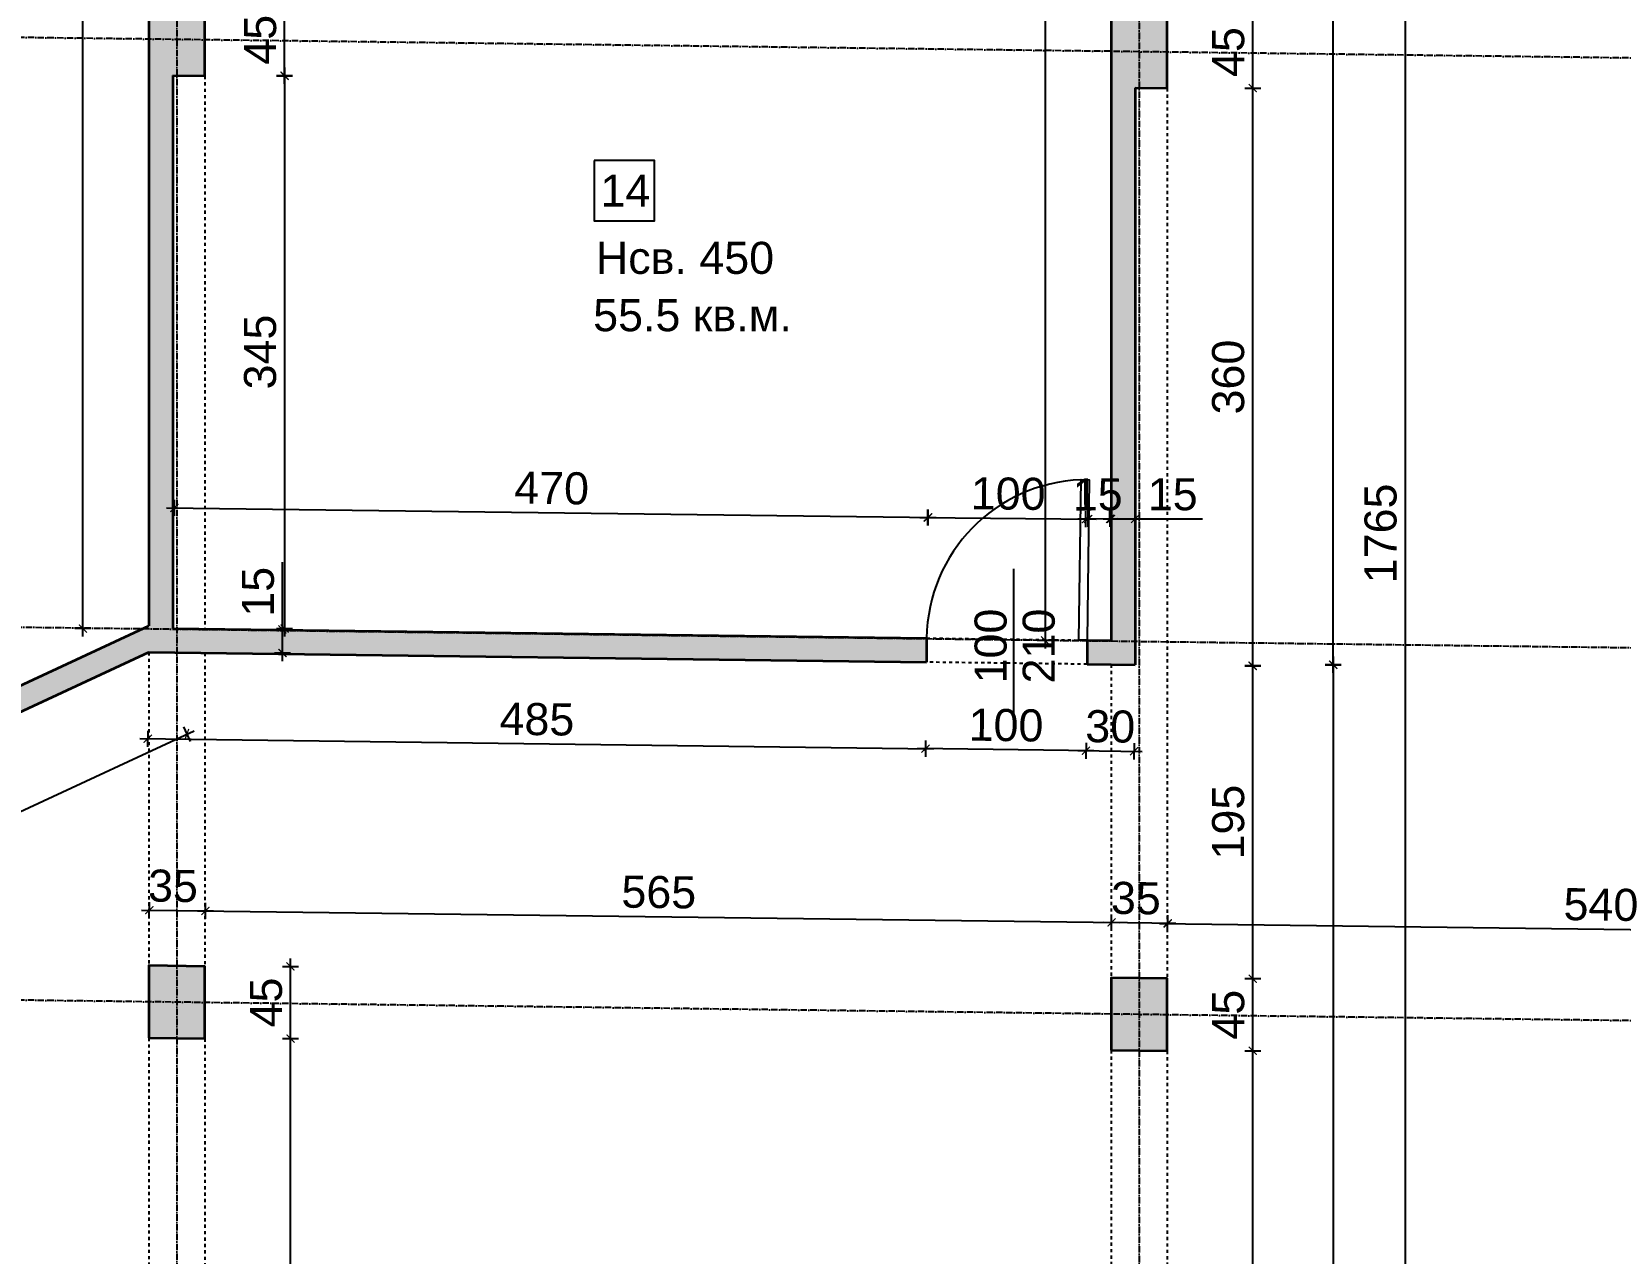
# Model space of a CAD drawing. Header units: inches. Extents: x -72385 to 39588, y -6525 to 66685.
# Drawn here: x -50875 to -49885, y 1734 to 2495 of the extents above; entities that cross this region are included whole.
import ezdxf

# ---------------------------------------------------------------- set-up
doc = ezdxf.new("R2010")
doc.units = ezdxf.units.IN
doc.header["$MEASUREMENT"] = 0
doc.linetypes.add('DashDot', pattern=[0.6, 0.4, -0.1, 0, -0.1])
doc.linetypes.add('Hidden', pattern=[0.4, 0.2, -0.2])
for name, color, linetype, lineweight in [('Врати', 251, 'Continuous', 25), ('Линия на разрез', 252, 'DashDot', 25), ('Надписи Hсв', 252, 'Continuous', 25), ('Надписи врати', 252, 'Continuous', 25), ('Надписи коти вътрешни', 252, 'Continuous', 25), ('Надписи номера на пом.', 252, 'Continuous', 25), ('Надписи площ', 252, 'Continuous', 25), ('Оси', 252, 'DashDot', 25), ('Пунктир', 253, 'Hidden', 25), ('Разрезни линии', 7, 'Continuous', 35), ('Щрих стени', 254, 'Continuous', 25)]:
    doc.layers.add(name, color=color, linetype=linetype, lineweight=lineweight)
doc.styles.add('Arial Regular', font='arial.ttf')
doc.styles.get("Standard").update_dxf_attribs({"font": 'arial.ttf'})
doc.dimstyles.new('Annotative', dxfattribs={"dimscale": 0, "dimtxt": 20, "dimasz": 5, "dimexe": 5, "dimexo": 5, "dimgap": 5, "dimtad": 1, "dimdec": 0, "dimzin": 0, "dimdsep": 46, "dimtxsty": 'Standard', "dimblk": 'ARCHTICK', "dimcen": 5, "dimdle": 5, "dimadec": 0, "dimazin": 0, "dimtfac": 1, "dimtdec": 0, "dimtofl": 0, "dimtmove": 0, "dimatfit": 3, "dimldrblk": 'ARCHTICK', "dimfxl": 5, "dimfxlon": 1, "dimtolj": 1, "dimtzin": 0, "dimarcsym": 1})

# ---------------------------------------------------------------- blocks, each defined once
blk = doc.blocks.new('_ArchTick')
at = {"color": 0, "linetype": 'ByBlock', "const_width": 0.15}
blk.add_lwpolyline([(-0.5, -0.5), (0.5, 0.5)], dxfattribs=at)
blk = doc.blocks.new('*D1993')
at = {"layer": 'Defpoints', "color": 0, "ltscale": 50, "transparency": 16777216}
for p in [(-50843.48, 3073.2), (-50802.34, 3073.2), (-50787.34, 2123.26)]:
    blk.add_point(p, dxfattribs=at)
at = {"layer": 'Надписи коти вътрешни', "color": 0, "lineweight": -2, "ltscale": 50, "transparency": 16777216}
for p, q in [((-50838.48, 3073.2), (-50848.48, 3073.2)), ((-50843.48, 2118.26), (-50843.48, 3078.2)), ((-50838.48, 2123.26), (-50848.48, 2123.26))]:
    blk.add_line(p, q, dxfattribs=at)
at = {"layer": 'Надписи коти вътрешни', "color": 0, "lineweight": -2, "ltscale": 50, "transparency": 16777216, "xscale": 5, "yscale": 5, "zscale": 5}
for p, rotation in [((-50843.48, 3073.2), 90), ((-50843.48, 2123.26), 270)]:
    blk.add_blockref('_ArchTick', p, dxfattribs=dict(at, rotation=rotation))
at = {"layer": 'Надписи коти вътрешни', "color": 0, "ltscale": 50, "transparency": 16777216, "insert": (-50858.69, 2598.23), "char_height": 20, "attachment_point": 5, "rotation": 90}
blk.add_mtext('\\A1;950', dxfattribs=at)
blk = doc.blocks.new('*D2039')
at = {"layer": 'Defpoints', "color": 0, "ltscale": 50, "transparency": 16777216}
for p in [(-50767.02, 1947.26), (-50802.34, 1923.11), (-50767.34, 1922.66)]:
    blk.add_point(p, dxfattribs=at)
at = {"layer": 'Надписи коти вътрешни', "color": 0, "lineweight": -2, "ltscale": 50, "transparency": 16777216}
for p, q in [((-50802.09, 1942.7), (-50801.96, 1952.7)), ((-50767.09, 1942.26), (-50766.96, 1952.26)), ((-50807.02, 1947.77), (-50762.02, 1947.19))]:
    blk.add_line(p, q, dxfattribs=at)
at = {"layer": 'Надписи коти вътрешни', "color": 0, "lineweight": -2, "ltscale": 50, "transparency": 16777216, "xscale": 5, "yscale": 5, "zscale": 5}
for p, rotation in [((-50802.02, 1947.7), 179.27062865254), ((-50767.02, 1947.26), 359.27062865254)]:
    blk.add_blockref('_ArchTick', p, dxfattribs=dict(at, rotation=rotation))
at = {"layer": 'Надписи коти вътрешни', "color": 0, "ltscale": 50, "transparency": 16777216, "insert": (-50787.26, 1962.74), "char_height": 20, "attachment_point": 5, "rotation": 359.27063}
blk.add_mtext('\\A1;35', dxfattribs=at)
blk = doc.blocks.new('*D2040')
at = {"layer": 'Defpoints', "color": 0, "ltscale": 50, "transparency": 16777216}
for p in [(-50202.02, 1940.07), (-50767.34, 1922.66), (-50202.34, 1915.47)]:
    blk.add_point(p, dxfattribs=at)
at = {"layer": 'Надписи коти вътрешни', "color": 0, "lineweight": -2, "ltscale": 50, "transparency": 16777216}
for p, q in [((-50767.09, 1942.26), (-50766.96, 1952.26)), ((-50772.02, 1947.32), (-50197.02, 1940)), ((-50202.09, 1935.07), (-50201.96, 1945.07))]:
    blk.add_line(p, q, dxfattribs=at)
at = {"layer": 'Надписи коти вътрешни', "color": 0, "lineweight": -2, "ltscale": 50, "transparency": 16777216, "xscale": 5, "yscale": 5, "zscale": 5}
for p, rotation in [((-50767.02, 1947.26), 179.2706286525477), ((-50202.02, 1940.07), 359.2706286525477)]:
    blk.add_blockref('_ArchTick', p, dxfattribs=dict(at, rotation=rotation))
at = {"layer": 'Надписи коти вътрешни', "color": 0, "ltscale": 50, "transparency": 16777216, "insert": (-50484.33, 1958.87), "char_height": 20, "attachment_point": 5, "rotation": 359.27063}
blk.add_mtext('\\A1;565', dxfattribs=at)
blk = doc.blocks.new('*D2041')
at = {"layer": 'Defpoints', "color": 0, "ltscale": 50, "transparency": 16777216}
for p in [(-50167.02, 1939.62), (-50202.34, 1915.47), (-50167.34, 1915.02)]:
    blk.add_point(p, dxfattribs=at)
at = {"layer": 'Надписи коти вътрешни', "color": 0, "lineweight": -2, "ltscale": 50, "transparency": 16777216}
for p, q in [((-50202.09, 1935.07), (-50201.96, 1945.07)), ((-50167.09, 1934.62), (-50166.96, 1944.62)), ((-50207.02, 1940.13), (-50162.02, 1939.56))]:
    blk.add_line(p, q, dxfattribs=at)
at = {"layer": 'Надписи коти вътрешни', "color": 0, "lineweight": -2, "ltscale": 50, "transparency": 16777216, "xscale": 5, "yscale": 5, "zscale": 5}
for p, rotation in [((-50202.02, 1940.07), 179.2706286525492), ((-50167.02, 1939.62), 359.2706286525492)]:
    blk.add_blockref('_ArchTick', p, dxfattribs=dict(at, rotation=rotation))
at = {"layer": 'Надписи коти вътрешни', "color": 0, "ltscale": 50, "transparency": 16777216, "insert": (-50186.83, 1955.09), "char_height": 20, "attachment_point": 5, "rotation": 359.27063}
blk.add_mtext('\\A1;35', dxfattribs=at)
blk = doc.blocks.new('*D2042')
at = {"layer": 'Defpoints', "color": 0, "ltscale": 50, "transparency": 16777216}
for p in [(-49627.03, 1932.44), (-50167.34, 1915.02), (-49627.34, 1908.15)]:
    blk.add_point(p, dxfattribs=at)
at = {"layer": 'Надписи коти вътрешни', "color": 0, "lineweight": -2, "ltscale": 50, "transparency": 16777216}
for p, q in [((-50167.09, 1934.31), (-50166.96, 1944.31)), ((-50172.03, 1939.37), (-49622.03, 1932.37)), ((-49627.09, 1927.44), (-49626.96, 1937.44))]:
    blk.add_line(p, q, dxfattribs=at)
at = {"layer": 'Надписи коти вътрешни', "color": 0, "lineweight": -2, "ltscale": 50, "transparency": 16777216, "xscale": 5, "yscale": 5, "zscale": 5}
for p, rotation in [((-50167.03, 1939.31), 179.2706286525482), ((-49627.03, 1932.44), 359.2706286525482)]:
    blk.add_blockref('_ArchTick', p, dxfattribs=dict(at, rotation=rotation))
at = {"layer": 'Надписи коти вътрешни', "color": 0, "ltscale": 50, "transparency": 16777216, "insert": (-49896.83, 1951.08), "char_height": 20, "attachment_point": 5, "rotation": 359.27063}
blk.add_mtext('\\A1;540', dxfattribs=at)
blk = doc.blocks.new('*D2066')
at = {"layer": 'Defpoints', "color": 0, "ltscale": 50, "transparency": 16777216}
for p in [(-50167.34, 1860.02), (-50114, 1860.02), (-50167.34, 1309.97)]:
    blk.add_point(p, dxfattribs=at)
at = {"layer": 'Надписи коти вътрешни', "color": 0, "lineweight": -2, "ltscale": 50, "transparency": 16777216}
for p, q in [((-50114, 1304.97), (-50114, 1865.02)), ((-50119, 1860.02), (-50109, 1860.02)), ((-50119, 1309.97), (-50109, 1309.97))]:
    blk.add_line(p, q, dxfattribs=at)
at = {"layer": 'Надписи коти вътрешни', "color": 0, "lineweight": -2, "ltscale": 50, "transparency": 16777216, "xscale": 5, "yscale": 5, "zscale": 5}
for p, rotation in [((-50114, 1860.02), 90), ((-50114, 1309.97), 270)]:
    blk.add_blockref('_ArchTick', p, dxfattribs=dict(at, rotation=rotation))
at = {"layer": 'Надписи коти вътрешни', "color": 0, "ltscale": 50, "transparency": 16777216, "insert": (-50129.21, 1585), "char_height": 20, "attachment_point": 5, "rotation": 90}
blk.add_mtext('\\A1;550', dxfattribs=at)
blk = doc.blocks.new('*D2067')
at = {"layer": 'Defpoints', "color": 0, "ltscale": 50, "transparency": 16777216}
for p in [(-50167.46, 1905.02), (-50114, 1905.02), (-50167.34, 1860.02)]:
    blk.add_point(p, dxfattribs=at)
at = {"layer": 'Надписи коти вътрешни', "color": 0, "lineweight": -2, "ltscale": 50, "transparency": 16777216}
for p, q in [((-50119, 1905.02), (-50109, 1905.02)), ((-50114, 1855.02), (-50114, 1910.02)), ((-50119, 1860.02), (-50109, 1860.02))]:
    blk.add_line(p, q, dxfattribs=at)
at = {"layer": 'Надписи коти вътрешни', "color": 0, "lineweight": -2, "ltscale": 50, "transparency": 16777216, "xscale": 5, "yscale": 5, "zscale": 5}
for p, rotation in [((-50114, 1905.02), 90), ((-50114, 1860.02), 270)]:
    blk.add_blockref('_ArchTick', p, dxfattribs=dict(at, rotation=rotation))
at = {"layer": 'Надписи коти вътрешни', "color": 0, "ltscale": 50, "transparency": 16777216, "insert": (-50129.17, 1882.52), "char_height": 20, "attachment_point": 5, "rotation": 90}
blk.add_mtext('\\A1;45', dxfattribs=at)
blk = doc.blocks.new('*D2068')
at = {"layer": 'Defpoints', "color": 0, "ltscale": 50, "transparency": 16777216}
for p in [(-50167.34, 2100.15), (-50114, 2100.15), (-50167.34, 1905.02)]:
    blk.add_point(p, dxfattribs=at)
at = {"layer": 'Надписи коти вътрешни', "color": 0, "lineweight": -2, "ltscale": 50, "transparency": 16777216}
for p, q in [((-50119, 2100.15), (-50109, 2100.15)), ((-50114, 1900.02), (-50114, 2105.15)), ((-50119, 1905.02), (-50109, 1905.02))]:
    blk.add_line(p, q, dxfattribs=at)
at = {"layer": 'Надписи коти вътрешни', "color": 0, "lineweight": -2, "ltscale": 50, "transparency": 16777216, "xscale": 5, "yscale": 5, "zscale": 5}
for p, rotation in [((-50114, 2100.15), 90), ((-50114, 1905.02), 270)]:
    blk.add_blockref('_ArchTick', p, dxfattribs=dict(at, rotation=rotation))
at = {"layer": 'Надписи коти вътрешни', "color": 0, "ltscale": 50, "transparency": 16777216, "insert": (-50129.21, 2002.59), "char_height": 20, "attachment_point": 5, "rotation": 90}
blk.add_mtext('\\A1;195', dxfattribs=at)
blk = doc.blocks.new('*D2069')
at = {"layer": 'Defpoints', "color": 0, "ltscale": 50, "transparency": 16777216}
for p in [(-50167.34, 2505.07), (-50114, 2505.07), (-50167.34, 2460.07)]:
    blk.add_point(p, dxfattribs=at)
at = {"layer": 'Надписи коти вътрешни', "color": 0, "lineweight": -2, "ltscale": 50, "transparency": 16777216}
for p, q in [((-50114, 2455.07), (-50114, 2510.07)), ((-50119, 2505.07), (-50109, 2505.07)), ((-50119, 2460.07), (-50109, 2460.07))]:
    blk.add_line(p, q, dxfattribs=at)
at = {"layer": 'Надписи коти вътрешни', "color": 0, "lineweight": -2, "ltscale": 50, "transparency": 16777216, "xscale": 5, "yscale": 5, "zscale": 5}
for p, rotation in [((-50114, 2505.07), 90), ((-50114, 2460.07), 270)]:
    blk.add_blockref('_ArchTick', p, dxfattribs=dict(at, rotation=rotation))
at = {"layer": 'Надписи коти вътрешни', "color": 0, "ltscale": 50, "transparency": 16777216, "insert": (-50129.17, 2482.57), "char_height": 20, "attachment_point": 5, "rotation": 90}
blk.add_mtext('\\A1;45', dxfattribs=at)
blk = doc.blocks.new('*D2086')
at = {"layer": 'Defpoints', "color": 0, "ltscale": 50, "transparency": 16777216}
for p in [(-50802.34, 2108.45), (-50778.63, 2057.4), (-51158.08, 1943.19)]:
    blk.add_point(p, dxfattribs=at)
at = {"layer": 'Надписи коти вътрешни', "color": 0, "lineweight": -2, "ltscale": 50, "transparency": 16777216}
for p, q in [((-50780.73, 2061.94), (-50776.52, 2052.87)), ((-51138.9, 1890.04), (-50774.09, 2059.51)), ((-51136.47, 1896.68), (-51132.26, 1887.61))]:
    blk.add_line(p, q, dxfattribs=at)
at = {"layer": 'Надписи коти вътрешни', "color": 0, "lineweight": -2, "ltscale": 50, "transparency": 16777216, "xscale": 5, "yscale": 5, "zscale": 5}
for p, rotation in [((-50778.63, 2057.4), 24.91721161313325), ((-51134.37, 1892.14), 204.9172116131333)]:
    blk.add_blockref('_ArchTick', p, dxfattribs=dict(at, rotation=rotation))
at = {"layer": 'Надписи коти вътрешни', "color": 0, "ltscale": 50, "transparency": 16777216, "insert": (-50962.91, 1988.57), "char_height": 20, "attachment_point": 5, "rotation": 24.91721}
blk.add_mtext('\\A1;392', dxfattribs=at)
blk = doc.blocks.new('*D2087')
at = {"layer": 'Defpoints', "color": 0, "ltscale": 50, "transparency": 16777216}
for p in [(-50802.34, 2108.45), (-50317.34, 2102.27), (-50318.02, 2048.37)]:
    blk.add_point(p, dxfattribs=at)
at = {"layer": 'Надписи коти вътрешни', "color": 0, "lineweight": -2, "ltscale": 50, "transparency": 16777216}
for p, q in [((-50808.02, 2054.6), (-50313.02, 2048.3)), ((-50802.96, 2059.54), (-50803.09, 2049.54)), ((-50317.96, 2053.37), (-50318.09, 2043.37))]:
    blk.add_line(p, q, dxfattribs=at)
at = {"layer": 'Надписи коти вътрешни', "color": 0, "lineweight": -2, "ltscale": 50, "transparency": 16777216, "xscale": 5, "yscale": 5, "zscale": 5}
for p, rotation in [((-50803.02, 2054.54), 179.2706286525475), ((-50318.02, 2048.37), 359.2706286525474)]:
    blk.add_blockref('_ArchTick', p, dxfattribs=dict(at, rotation=rotation))
at = {"layer": 'Надписи коти вътрешни', "color": 0, "ltscale": 50, "transparency": 16777216, "insert": (-50560.33, 2066.66), "char_height": 20, "attachment_point": 5, "rotation": 359.27063}
blk.add_mtext('\\A1;485', dxfattribs=at)
blk = doc.blocks.new('*D2088')
at = {"layer": 'Defpoints', "color": 0, "ltscale": 50, "transparency": 16777216}
for p in [(-50317.34, 2102.27), (-50217.34, 2101), (-50318.02, 2048.37)]:
    blk.add_point(p, dxfattribs=at)
at = {"layer": 'Надписи коти вътрешни', "color": 0, "lineweight": -2, "ltscale": 50, "transparency": 16777216}
for p, q in [((-50317.96, 2053.37), (-50318.09, 2043.37)), ((-50217.96, 2052.09), (-50218.09, 2042.09)), ((-50213.02, 2047.03), (-50323.02, 2048.43))]:
    blk.add_line(p, q, dxfattribs=at)
at = {"layer": 'Надписи коти вътрешни', "color": 0, "lineweight": -2, "ltscale": 50, "transparency": 16777216, "xscale": 5, "yscale": 5, "zscale": 5}
for p, rotation in [((-50318.02, 2048.37), 179.2706286525442), ((-50218.02, 2047.09), 359.2706286525442)]:
    blk.add_blockref('_ArchTick', p, dxfattribs=dict(at, rotation=rotation))
at = {"layer": 'Надписи коти вътрешни', "color": 0, "ltscale": 50, "transparency": 16777216, "insert": (-50267.83, 2062.94), "char_height": 20, "attachment_point": 5, "rotation": 359.27063}
blk.add_mtext('\\A1;100', dxfattribs=at)
blk = doc.blocks.new('*D2089')
at = {"layer": 'Defpoints', "color": 0, "ltscale": 50, "transparency": 16777216}
for p in [(-50217.34, 2101), (-50187.34, 2100.62), (-50188.02, 2046.71)]:
    blk.add_point(p, dxfattribs=at)
at = {"layer": 'Надписи коти вътрешни', "color": 0, "lineweight": -2, "ltscale": 50, "transparency": 16777216}
for p, q in [((-50217.96, 2052.09), (-50218.09, 2042.09)), ((-50187.96, 2051.71), (-50188.09, 2041.71)), ((-50223.02, 2047.16), (-50183.02, 2046.65))]:
    blk.add_line(p, q, dxfattribs=at)
at = {"layer": 'Надписи коти вътрешни', "color": 0, "lineweight": -2, "ltscale": 50, "transparency": 16777216, "xscale": 5, "yscale": 5, "zscale": 5}
for p, rotation in [((-50218.02, 2047.09), 179.2706286525463), ((-50188.02, 2046.71), 359.2706286525462)]:
    blk.add_blockref('_ArchTick', p, dxfattribs=dict(at, rotation=rotation))
at = {"layer": 'Надписи коти вътрешни', "color": 0, "ltscale": 50, "transparency": 16777216, "insert": (-50202.83, 2062.12), "char_height": 20, "attachment_point": 5, "rotation": 359.27063}
blk.add_mtext('\\A1;30', dxfattribs=at)
blk = doc.blocks.new('*D2090')
at = {"layer": 'Defpoints', "color": 0, "ltscale": 50, "transparency": 16777216}
for p in [(-50787.34, 2467.96), (-50787.34, 2123.26), (-50717.66, 2123.26)]:
    blk.add_point(p, dxfattribs=at)
at = {"layer": 'Надписи коти вътрешни', "color": 0, "lineweight": -2, "ltscale": 50, "transparency": 16777216}
for p, q in [((-50722.66, 2467.96), (-50712.66, 2467.96)), ((-50717.66, 2472.96), (-50717.66, 2118.26)), ((-50722.66, 2123.26), (-50712.66, 2123.26))]:
    blk.add_line(p, q, dxfattribs=at)
at = {"layer": 'Надписи коти вътрешни', "color": 0, "lineweight": -2, "ltscale": 50, "transparency": 16777216, "xscale": 5, "yscale": 5, "zscale": 5}
for p, rotation in [((-50717.66, 2467.96), 90), ((-50717.66, 2123.26), 270)]:
    blk.add_blockref('_ArchTick', p, dxfattribs=dict(at, rotation=rotation))
at = {"layer": 'Надписи коти вътрешни', "color": 0, "ltscale": 50, "transparency": 16777216, "insert": (-50732.88, 2295.61), "char_height": 20, "attachment_point": 5, "rotation": 90}
blk.add_mtext('\\A1;345', dxfattribs=at)
blk = doc.blocks.new('*D2091')
at = {"layer": 'Defpoints', "color": 0, "ltscale": 50, "transparency": 16777216}
for p in [(-50767.34, 2512.71), (-50717.66, 2512.71), (-50767.34, 2467.71)]:
    blk.add_point(p, dxfattribs=at)
at = {"layer": 'Надписи коти вътрешни', "color": 0, "lineweight": -2, "ltscale": 50, "transparency": 16777216}
for p, q in [((-50717.66, 2462.71), (-50717.66, 2517.71)), ((-50722.66, 2512.71), (-50712.66, 2512.71)), ((-50722.66, 2467.71), (-50712.66, 2467.71))]:
    blk.add_line(p, q, dxfattribs=at)
at = {"layer": 'Надписи коти вътрешни', "color": 0, "lineweight": -2, "ltscale": 50, "transparency": 16777216, "xscale": 5, "yscale": 5, "zscale": 5}
for p, rotation in [((-50717.66, 2512.71), 90), ((-50717.66, 2467.71), 270)]:
    blk.add_blockref('_ArchTick', p, dxfattribs=dict(at, rotation=rotation))
at = {"layer": 'Надписи коти вътрешни', "color": 0, "ltscale": 50, "transparency": 16777216, "insert": (-50732.83, 2490.21), "char_height": 20, "attachment_point": 5, "rotation": 90}
blk.add_mtext('\\A1;45', dxfattribs=at)
blk = doc.blocks.new('*D8280')
at = {"layer": 'Defpoints', "color": 0, "ltscale": 50, "transparency": 16777216}
for p in [(-50202.34, 3065.56), (-50243.51, 2115.81), (-50202.34, 2115.81)]:
    blk.add_point(p, dxfattribs=at)
at = {"layer": 'Надписи коти вътрешни', "color": 0, "lineweight": -2, "ltscale": 50, "transparency": 16777216}
for p, q in [((-50238.51, 3065.56), (-50248.51, 3065.56)), ((-50243.51, 3070.56), (-50243.51, 2110.81)), ((-50238.51, 2115.81), (-50248.51, 2115.81))]:
    blk.add_line(p, q, dxfattribs=at)
at = {"layer": 'Надписи коти вътрешни', "color": 0, "lineweight": -2, "ltscale": 50, "transparency": 16777216, "xscale": 5, "yscale": 5, "zscale": 5}
for p, rotation in [((-50243.51, 3065.56), 90), ((-50243.51, 2115.81), 270)]:
    blk.add_blockref('_ArchTick', p, dxfattribs=dict(at, rotation=rotation))
at = {"layer": 'Надписи коти вътрешни', "color": 0, "ltscale": 50, "transparency": 16777216, "insert": (-50258.72, 2642.45), "char_height": 20, "attachment_point": 5, "rotation": 90}
blk.add_mtext('\\A1;950', dxfattribs=at)
blk = doc.blocks.new('*D4535')
at = {"layer": 'Defpoints', "color": 0, "ltscale": 50, "transparency": 16777216}
for p in [(-50316.38, 2192.5), (-50787.34, 2123.26), (-50317.34, 2117.27)]:
    blk.add_point(p, dxfattribs=at)
at = {"layer": 'Надписи коти вътрешни', "color": 0, "lineweight": -2, "ltscale": 50, "transparency": 16777216}
for p, q in [((-50786.44, 2193.48), (-50786.32, 2203.48)), ((-50791.38, 2198.55), (-50311.38, 2192.44)), ((-50316.44, 2187.5), (-50316.32, 2197.5))]:
    blk.add_line(p, q, dxfattribs=at)
at = {"layer": 'Надписи коти вътрешни', "color": 0, "lineweight": -2, "ltscale": 50, "transparency": 16777216, "xscale": 5, "yscale": 5, "zscale": 5}
for p, rotation in [((-50786.38, 2198.48), 179.2706286525471), ((-50316.38, 2192.5), 359.2706286525471)]:
    blk.add_blockref('_ArchTick', p, dxfattribs=dict(at, rotation=rotation))
at = {"layer": 'Надписи коти вътрешни', "color": 0, "ltscale": 50, "transparency": 16777216, "insert": (-50551.19, 2210.7), "char_height": 20, "attachment_point": 5, "rotation": 359.27063}
blk.add_mtext('\\A1;470', dxfattribs=at)
blk = doc.blocks.new('*D2093')
at = {"layer": 'Defpoints', "color": 0, "ltscale": 50, "transparency": 16777216}
for p in [(-50216.62, 2191.54), (-50317.34, 2116.95), (-50217.34, 2116)]:
    blk.add_point(p, dxfattribs=at)
at = {"layer": 'Надписи коти вътрешни', "color": 0, "lineweight": -2, "ltscale": 50, "transparency": 16777216}
for p, q in [((-50321.62, 2192.53), (-50211.62, 2191.49)), ((-50316.67, 2187.49), (-50316.57, 2197.48)), ((-50216.67, 2186.54), (-50216.57, 2196.54))]:
    blk.add_line(p, q, dxfattribs=at)
at = {"layer": 'Надписи коти вътрешни', "color": 0, "lineweight": -2, "ltscale": 50, "transparency": 16777216, "xscale": 5, "yscale": 5, "zscale": 5}
for p, rotation in [((-50316.62, 2192.49), 179.4564269461498), ((-50216.62, 2191.54), 359.4564269461497)]:
    blk.add_blockref('_ArchTick', p, dxfattribs=dict(at, rotation=rotation))
at = {"layer": 'Надписи коти вътрешни', "color": 0, "ltscale": 50, "transparency": 16777216, "insert": (-50266.48, 2207.22), "char_height": 20, "attachment_point": 5, "rotation": 359.45643}
blk.add_mtext('\\A1;100', dxfattribs=at)
blk = doc.blocks.new('*D2094')
at = {"layer": 'Defpoints', "color": 0, "ltscale": 50, "transparency": 16777216}
for p in [(-50218.01, 2191.43), (-50217.34, 2115.68), (-50202.34, 2115.81)]:
    blk.add_point(p, dxfattribs=at)
at = {"layer": 'Надписи коти вътрешни', "color": 0, "lineweight": -2, "ltscale": 50, "transparency": 16777216}
for p, q in [((-50198.01, 2191.61), (-50223.01, 2191.39)), ((-50217.97, 2186.43), (-50218.06, 2196.43)), ((-50202.97, 2186.57), (-50203.06, 2196.57))]:
    blk.add_line(p, q, dxfattribs=at)
at = {"layer": 'Надписи коти вътрешни', "color": 0, "lineweight": -2, "ltscale": 50, "transparency": 16777216, "xscale": 5, "yscale": 5, "zscale": 5}
for p, rotation in [((-50218.01, 2191.43), 180.5093850692381), ((-50203.01, 2191.57), 0.509385069238073)]:
    blk.add_blockref('_ArchTick', p, dxfattribs=dict(at, rotation=rotation))
at = {"layer": 'Надписи коти вътрешни', "color": 0, "ltscale": 50, "transparency": 16777216, "insert": (-50210.65, 2206.71), "char_height": 20, "attachment_point": 5, "rotation": 0.50939}
blk.add_mtext('\\A1;15', dxfattribs=at)
blk = doc.blocks.new('*D2098')
at = {"layer": 'Defpoints', "color": 0, "ltscale": 50, "transparency": 16777216}
for p in [(-50767.34, 1867.66), (-50714, 1867.66), (-50767.34, 1317.61)]:
    blk.add_point(p, dxfattribs=at)
at = {"layer": 'Надписи коти вътрешни', "color": 0, "lineweight": -2, "ltscale": 50, "transparency": 16777216}
for p, q in [((-50714, 1312.61), (-50714, 1872.66)), ((-50719, 1867.66), (-50709, 1867.66)), ((-50719, 1317.61), (-50709, 1317.61))]:
    blk.add_line(p, q, dxfattribs=at)
at = {"layer": 'Надписи коти вътрешни', "color": 0, "lineweight": -2, "ltscale": 50, "transparency": 16777216, "xscale": 5, "yscale": 5, "zscale": 5}
for p, rotation in [((-50714, 1867.66), 90), ((-50714, 1317.61), 270)]:
    blk.add_blockref('_ArchTick', p, dxfattribs=dict(at, rotation=rotation))
at = {"layer": 'Надписи коти вътрешни', "color": 0, "ltscale": 50, "transparency": 16777216, "insert": (-50729.21, 1592.63), "char_height": 20, "attachment_point": 5, "rotation": 90}
blk.add_mtext('\\A1;550', dxfattribs=at)
blk = doc.blocks.new('*D2099')
at = {"layer": 'Defpoints', "color": 0, "ltscale": 50, "transparency": 16777216}
for p in [(-50767.46, 1912.66), (-50714, 1912.66), (-50767.34, 1867.66)]:
    blk.add_point(p, dxfattribs=at)
at = {"layer": 'Надписи коти вътрешни', "color": 0, "lineweight": -2, "ltscale": 50, "transparency": 16777216}
for p, q in [((-50719, 1912.66), (-50709, 1912.66)), ((-50714, 1862.66), (-50714, 1917.66)), ((-50719, 1867.66), (-50709, 1867.66))]:
    blk.add_line(p, q, dxfattribs=at)
at = {"layer": 'Надписи коти вътрешни', "color": 0, "lineweight": -2, "ltscale": 50, "transparency": 16777216, "xscale": 5, "yscale": 5, "zscale": 5}
for p, rotation in [((-50714, 1912.66), 90), ((-50714, 1867.66), 270)]:
    blk.add_blockref('_ArchTick', p, dxfattribs=dict(at, rotation=rotation))
at = {"layer": 'Надписи коти вътрешни', "color": 0, "ltscale": 50, "transparency": 16777216, "insert": (-50729.17, 1890.16), "char_height": 20, "attachment_point": 5, "rotation": 90}
blk.add_mtext('\\A1;45', dxfattribs=at)
blk = doc.blocks.new('*D8026')
at = {"layer": 'Defpoints', "color": 0, "ltscale": 50, "transparency": 16777216}
for p in [(-50767.34, 2122.68), (-50719, 2122.68), (-50767.34, 2108)]:
    blk.add_point(p, dxfattribs=at)
at = {"layer": 'Надписи коти вътрешни', "color": 0, "lineweight": -2, "ltscale": 50, "transparency": 16777216}
for p, q in [((-50719, 2122.68), (-50719, 2164.59)), ((-50724, 2122.68), (-50714, 2122.68)), ((-50719, 2103), (-50719, 2122.68)), ((-50724, 2108), (-50714, 2108))]:
    blk.add_line(p, q, dxfattribs=at)
at = {"layer": 'Надписи коти вътрешни', "color": 0, "lineweight": -2, "ltscale": 50, "transparency": 16777216, "xscale": 5, "yscale": 5, "zscale": 5}
for p, rotation in [((-50719, 2122.68), 90), ((-50719, 2108), 270)]:
    blk.add_blockref('_ArchTick', p, dxfattribs=dict(at, rotation=rotation))
at = {"layer": 'Надписи коти вътрешни', "color": 0, "ltscale": 50, "transparency": 16777216, "insert": (-50734.21, 2146.14), "char_height": 20, "attachment_point": 5, "rotation": 90}
blk.add_mtext('\\A1;15', dxfattribs=at)
blk = doc.blocks.new('*D2100')
at = {"layer": 'Defpoints', "color": 0, "ltscale": 50, "transparency": 16777216}
for p in [(-50167.34, 2460.07), (-50114, 2460.07), (-50167.34, 2099.94)]:
    blk.add_point(p, dxfattribs=at)
at = {"layer": 'Надписи коти вътрешни', "color": 0, "lineweight": -2, "ltscale": 50, "transparency": 16777216}
for p, q in [((-50119, 2460.07), (-50109, 2460.07)), ((-50114, 2094.94), (-50114, 2465.07)), ((-50119, 2099.94), (-50109, 2099.94))]:
    blk.add_line(p, q, dxfattribs=at)
at = {"layer": 'Надписи коти вътрешни', "color": 0, "lineweight": -2, "ltscale": 50, "transparency": 16777216, "xscale": 5, "yscale": 5, "zscale": 5}
for p, rotation in [((-50114, 2460.07), 90), ((-50114, 2099.94), 270)]:
    blk.add_blockref('_ArchTick', p, dxfattribs=dict(at, rotation=rotation))
at = {"layer": 'Надписи коти вътрешни', "color": 0, "ltscale": 50, "transparency": 16777216, "insert": (-50129.21, 2280), "char_height": 20, "attachment_point": 5, "rotation": 90}
blk.add_mtext('\\A1;360', dxfattribs=at)
blk = doc.blocks.new('*D2101')
at = {"layer": 'Defpoints', "color": 0, "ltscale": 50, "transparency": 16777216}
for p in [(-50202.34, 2100.81), (-50202.46, 1300.42), (-50063.91, 1300.4)]:
    blk.add_point(p, dxfattribs=at)
at = {"layer": 'Надписи коти вътрешни', "color": 0, "lineweight": -2, "ltscale": 50, "transparency": 16777216}
for p, q in [((-50068.79, 2100.79), (-50058.79, 2100.78)), ((-50063.79, 2105.79), (-50063.92, 1295.4)), ((-50068.91, 1300.4), (-50058.91, 1300.4))]:
    blk.add_line(p, q, dxfattribs=at)
at = {"layer": 'Надписи коти вътрешни', "color": 0, "lineweight": -2, "ltscale": 50, "transparency": 16777216, "xscale": 5, "yscale": 5, "zscale": 5}
for p, rotation in [((-50063.79, 2100.79), 89.99088751860208), ((-50063.91, 1300.4), 269.9908875186021)]:
    blk.add_blockref('_ArchTick', p, dxfattribs=dict(at, rotation=rotation))
at = {"layer": 'Надписи коти вътрешни', "color": 0, "ltscale": 50, "transparency": 16777216, "insert": (-50079.06, 1700.59), "char_height": 20, "attachment_point": 5, "rotation": 89.99089}
blk.add_mtext('\\A1;800', dxfattribs=at)
blk = doc.blocks.new('*D2102')
at = {"layer": 'Defpoints', "color": 0, "ltscale": 50, "transparency": 16777216}
for p in [(-50202.33, 3065.56), (-50063.82, 3065.56), (-50202.34, 2100.62)]:
    blk.add_point(p, dxfattribs=at)
at = {"layer": 'Надписи коти вътрешни', "color": 0, "lineweight": -2, "ltscale": 50, "transparency": 16777216}
for p, q in [((-50068.82, 3065.56), (-50058.82, 3065.56)), ((-50063.83, 2095.62), (-50063.82, 3070.56)), ((-50068.83, 2100.62), (-50058.83, 2100.62))]:
    blk.add_line(p, q, dxfattribs=at)
at = {"layer": 'Надписи коти вътрешни', "color": 0, "lineweight": -2, "ltscale": 50, "transparency": 16777216, "xscale": 5, "yscale": 5, "zscale": 5}
for p, rotation in [((-50063.82, 3065.56), 89.99966324279511), ((-50063.83, 2100.62), 269.9996632427951)]:
    blk.add_blockref('_ArchTick', p, dxfattribs=dict(at, rotation=rotation))
at = {"layer": 'Надписи коти вътрешни', "color": 0, "ltscale": 50, "transparency": 16777216, "insert": (-50079.04, 2583.09), "char_height": 20, "attachment_point": 5, "rotation": 89.99966}
blk.add_mtext('\\A1;965', dxfattribs=at)
blk = doc.blocks.new('*D2103')
at = {"layer": 'Defpoints', "color": 0, "ltscale": 50, "transparency": 16777216}
for p in [(-50167.34, 3065.12), (-50167.34, 1299.97), (-50018.98, 1299.97)]:
    blk.add_point(p, dxfattribs=at)
at = {"layer": 'Надписи коти вътрешни', "color": 0, "lineweight": -2, "ltscale": 50, "transparency": 16777216}
for p, q in [((-50023.98, 3065.12), (-50013.98, 3065.12)), ((-50018.98, 3070.12), (-50018.98, 1294.97)), ((-50023.98, 1299.97), (-50013.98, 1299.97))]:
    blk.add_line(p, q, dxfattribs=at)
at = {"layer": 'Надписи коти вътрешни', "color": 0, "lineweight": -2, "ltscale": 50, "transparency": 16777216, "xscale": 5, "yscale": 5, "zscale": 5}
for p, rotation in [((-50018.98, 3065.12), 90), ((-50018.98, 1299.97), 270)]:
    blk.add_blockref('_ArchTick', p, dxfattribs=dict(at, rotation=rotation))
at = {"layer": 'Надписи коти вътрешни', "color": 0, "ltscale": 50, "transparency": 16777216, "insert": (-50034.19, 2182.54), "char_height": 20, "attachment_point": 5, "rotation": 90}
blk.add_mtext('\\A1;1765', dxfattribs=at)
blk = doc.blocks.new('*D8027')
at = {"layer": 'Defpoints', "color": 0, "ltscale": 10, "transparency": 16777216}
for p in [(-50202.34, 2243.15), (-50187.34, 2243.15), (-50187.34, 2191.61)]:
    blk.add_point(p, dxfattribs=at)
at = {"layer": 'Надписи коти вътрешни', "color": 0, "lineweight": -2, "ltscale": 10, "transparency": 16777216}
for p, q in [((-50207.34, 2191.61), (-50187.34, 2191.61)), ((-50202.34, 2196.61), (-50202.34, 2186.61)), ((-50187.34, 2196.61), (-50187.34, 2186.61)), ((-50187.34, 2191.61), (-50145.42, 2191.61))]:
    blk.add_line(p, q, dxfattribs=at)
at = {"layer": 'Надписи коти вътрешни', "color": 0, "lineweight": -2, "ltscale": 10, "transparency": 16777216, "xscale": 5, "yscale": 5, "zscale": 5, "rotation": 180}
blk.add_blockref('_ArchTick', (-50202.34, 2191.61), dxfattribs=at)
at = {"layer": 'Надписи коти вътрешни', "color": 0, "lineweight": -2, "ltscale": 10, "transparency": 16777216, "xscale": 5, "yscale": 5, "zscale": 5}
blk.add_blockref('_ArchTick', (-50187.34, 2191.61), dxfattribs=at)
at = {"layer": 'Надписи коти вътрешни', "color": 0, "ltscale": 10, "transparency": 16777216, "insert": (-50163.88, 2206.82), "char_height": 20, "attachment_point": 5}
blk.add_mtext('\\A1;15', dxfattribs=at)

msp = doc.modelspace()

# ---------------------------------------------------------------- hatches: boundary and pattern name
at = {"layer": 'Щрих стени', "ltscale": 10}
h = msp.add_hatch(color=256, dxfattribs=at)
h.dxf.hatch_style = 1
h.paths.add_polyline_path([(-50802.34, 2108.45), (-50317.34, 2102.27), (-50317.34, 2117.27), (-50787.34, 2123.26), (-50787.34, 2467.96), (-50767.34, 2467.71), (-50767.34, 2512.71), (-50787.34, 2512.96), (-50787.34, 3063.01), (-50767.34, 3062.75), (-50767.34, 3107.76), (-50802.34, 3108.2), (-50802.34, 2124.99), (-51164.4, 1956.79), (-51158.08, 1943.19)])
h.paths.add_polyline_path([(-51067.34, 3111.58), (-51102.34, 3112.02), (-51102.34, 3077.02), (-51067.34, 3076.57)])
h.paths.add_polyline_path([(-50467.34, 3103.94), (-50502.34, 3104.38), (-50502.34, 3069.38), (-50467.34, 3068.93)], flags=17)
h.paths.add_polyline_path([(-50167.34, 3100.12), (-50202.34, 3100.56), (-50202.34, 2115.81), (-50217.34, 2116), (-50217.34, 2101), (-50187.34, 2100.62), (-50187.34, 2460.32), (-50167.34, 2460.07), (-50167.34, 2505.07), (-50187.34, 2505.32), (-50187.34, 3055.37), (-50167.34, 3055.11)])
h.paths.add_polyline_path([(-50767.34, 1912.66), (-50802.34, 1913.11), (-50802.34, 1868.1), (-50767.34, 1867.66)])
h.paths.add_polyline_path([(-50167.34, 1905.02), (-50202.34, 1905.47), (-50202.34, 1860.46), (-50167.34, 1860.02)])

# ---------------------------------------------------------------- linework, layer by layer
at = {"layer": 'Врати', "ltscale": 50}
msp.add_lwpolyline([(-50217.34, 2116), (-50222.34, 2116.06), (-50221.06, 2216.06), (-50216.06, 2215.99)], close=True, dxfattribs=at)
msp.add_arc((-50217.34, 2116), 100, 92.13661, 179.27063, dxfattribs=at)
at = {"layer": 'Линия на разрез', "ltscale": 10}
msp.add_lwpolyline([(-52477.21, 2144.44), (-41314.83, 2002.34), (-41314.83, 1502.3), (-40082.38, 1486.61)], dxfattribs=at)
at = {"layer": 'Надписи врати', "ltscale": 50}
msp.add_line((-50262.95, 2060.36), (-50262.95, 2160.36), dxfattribs=at)
at = {"layer": 'Надписи номера на пом.', "ltscale": 50}
msp.add_lwpolyline([(-50524.59, 2414.9), (-50524.59, 2377.4), (-50487.09, 2377.4), (-50487.09, 2414.9)], close=True, dxfattribs=at)
at = {"layer": 'Оси', "ltscale": 10}
for p, q in [((-50784.84, 3490.51), (-50784.84, 890.3)), ((-50184.84, 3482.87), (-50184.84, 882.66)), ((-39839.84, 2351.09), (-52699.84, 2514.81))]:
    msp.add_line(p, q, dxfattribs=at)
msp.add_lwpolyline([(-39839.84, 1751.04), (-51384.84, 1898.02), (-51384.84, 2028.03), (-52699.84, 2044.77)], dxfattribs=at)
at = {"layer": 'Пунктир', "ltscale": 10}
for p, q in [((-50767.34, 2467.74), (-50767.34, 2122.68)), ((-50167.34, 2460.07), (-50167.34, 1905.02)), ((-50317.33, 2117.27), (-50217.34, 2116)), ((-50802.34, 2108.45), (-50802.34, 1913.14)), ((-50767.34, 2108), (-50767.34, 1912.69)), ((-50217.34, 2101), (-50317.34, 2102.27)), ((-50202.34, 2100.81), (-50202.34, 1905.47)), ((-50802.34, 1868.07), (-50802.34, 1318.03)), ((-50767.34, 1867.69), (-50767.34, 1317.64)), ((-50202.34, 1860.46), (-50202.34, 1310.42)), ((-50167.34, 1860.02), (-50167.34, 1309.97))]:
    msp.add_line(p, q, dxfattribs=at)
at = {"layer": 'Разрезни линии', "ltscale": 50}
for p, q in [((-50802.34, 3108.2), (-50802.34, 2124.99)), ((-50202.34, 3100.56), (-50202.34, 2115.81)), ((-50767.34, 2467.71), (-50767.34, 2512.71)), ((-50167.34, 2460.07), (-50167.34, 2505.07)), ((-50787.34, 2467.96), (-50767.34, 2467.71)), ((-50787.34, 2467.96), (-50787.34, 2123.26)), ((-50187.34, 2460.32), (-50167.34, 2460.07)), ((-50187.34, 2460.32), (-50187.34, 2100.62)), ((-51164.4, 1956.79), (-50802.34, 2124.99)), ((-50787.34, 2123.26), (-50317.34, 2117.27)), ((-50317.34, 2117.27), (-50317.34, 2102.27)), ((-50217.34, 2116), (-50217.34, 2101)), ((-50217.34, 2116), (-50202.34, 2115.81)), ((-51158.08, 1943.19), (-50802.34, 2108.45)), ((-50802.34, 2108.45), (-50317.34, 2102.27)), ((-50217.34, 2101), (-50187.34, 2100.62))]:
    msp.add_line(p, q, dxfattribs=at)
for points in [[(-50802.34, 1868.1), (-50767.34, 1867.66), (-50767.34, 1912.66), (-50802.34, 1913.11)], [(-50202.34, 1860.46), (-50167.34, 1860.02), (-50167.34, 1905.02), (-50202.34, 1905.47)]]:
    msp.add_lwpolyline(points, close=True, dxfattribs=at)

# ---------------------------------------------------------------- texts
at = {"layer": 'Надписи Hсв', "ltscale": 100, "insert": (-50523.59, 2364.3), "char_height": 20, "width": 180.4891, "attachment_point": 1, "style": 'Arial Regular'}
msp.add_mtext('\\pxt8;Hсв. 450', dxfattribs=at)
at = {"layer": 'Надписи врати', "ltscale": 100, "char_height": 20, "width": 180.4891, "attachment_point": 1, "rotation": 90, "style": 'Arial Regular'}
for s, insert in [('100', (-50287.47, 2089.02)), ('210', (-50257.47, 2089.02))]:
    msp.add_mtext(s, dxfattribs=dict(at, insert=insert))
at = {"layer": 'Надписи номера на пом.', "ltscale": 100, "insert": (-50595.44, 2406.21), "char_height": 20, "width": 180.4891, "attachment_point": 1, "style": 'Arial Regular'}
msp.add_mtext('\\pxqc;14', dxfattribs=at)
at = {"layer": 'Надписи площ', "ltscale": 100, "insert": (-50525.28, 2328.56), "char_height": 20, "width": 180.4891, "attachment_point": 1, "style": 'Arial Regular'}
msp.add_mtext('55.5 кв.м.', dxfattribs=at)

# ---------------------------------------------------------------- dimensions: what is measured, and where the dimension line sits
at = {"layer": 'Надписи коти вътрешни', "ltscale": 50}
for base, p1, p2, picture, middle in [((-50843.48, 3073.2), (-50787.34, 2123.26), (-50802.34, 3073.2), '*D1993', (-50858.69, 2598.23)), ((-50717.66, 2512.71), (-50767.34, 2467.71), (-50767.34, 2512.71), '*D2091', (-50732.83, 2490.21)), ((-50114, 2505.07), (-50167.34, 2460.07), (-50167.34, 2505.07), '*D2069', (-50129.17, 2482.57)), ((-50114, 2460.07), (-50167.34, 2099.94), (-50167.34, 2460.07), '*D2100', (-50129.21, 2280)), ((-50719, 2122.68), (-50767.34, 2108), (-50767.34, 2122.68), '*D8026', (-50734.21, 2146.14)), ((-50114, 2100.15), (-50167.34, 1905.02), (-50167.34, 2100.15), '*D2068', (-50129.21, 2002.59)), ((-50714, 1912.66), (-50767.34, 1867.66), (-50767.46, 1912.66), '*D2099', (-50729.17, 1890.16)), ((-50114, 1905.02), (-50167.34, 1860.02), (-50167.46, 1905.02), '*D2067', (-50129.17, 1882.52)), ((-50714, 1867.66), (-50767.34, 1317.61), (-50767.34, 1867.66), '*D2098', (-50729.21, 1592.63)), ((-50114, 1860.02), (-50167.34, 1309.97), (-50167.34, 1860.02), '*D2066', (-50129.21, 1585))]:
    dim = msp.add_linear_dim(base=base, p1=p1, p2=p2, angle=90, dimstyle='Annotative', override={"dimscale": 0, "dimtix": 0, "dimtofl": 0, "dimtmove": 0, "dimatfit": 3}, dxfattribs=at)
    dim.commit()
    dim.dimension.update_dxf_attribs({"geometry": picture, "text_midpoint": middle})
for base, p1, p2, angle, picture, middle, dimtype in [((-50243.51, 2115.81), (-50202.34, 3065.56), (-50202.34, 2115.81), 90, '*D8280', (-50243.51, 2642.45), 128), ((-50218.01, 2191.43), (-50202.34, 2115.81), (-50217.34, 2115.68), 180.50939, '*D2094', (-50210.51, 2191.5), 129), ((-50188.02, 2046.71), (-50217.34, 2101), (-50187.34, 2100.62), 359.27063, '*D2089', (-50203.02, 2046.9), 129), ((-50767.02, 1947.26), (-50802.34, 1923.11), (-50767.34, 1922.66), 359.27063, '*D2039', (-50787.45, 1947.52), 129), ((-50167.02, 1939.62), (-50202.34, 1915.47), (-50167.34, 1915.02), 359.27063, '*D2041', (-50187.02, 1939.87), 129)]:
    dim = msp.add_linear_dim(base=base, p1=p1, p2=p2, angle=angle, dimstyle='Annotative', override={"dimscale": 0, "dimtix": 0, "dimtofl": 0, "dimtmove": 0, "dimatfit": 3}, dxfattribs=at)
    dim.commit()
    dim.dimension.update_dxf_attribs({"geometry": picture, "text_midpoint": middle, "dimtype": dimtype})
for p1, p2, distance, picture, middle in [((-50202.34, 2100.62), (-50202.33, 3065.56), -138.51, '*D2102', (-50079.04, 2583.09)), ((-50167.34, 3065.12), (-50167.34, 1299.97), 148.36, '*D2103', (-50034.19, 2182.54)), ((-50787.34, 2467.96), (-50787.34, 2123.26), 69.68, '*D2090', (-50732.88, 2295.61)), ((-50787.34, 2123.26), (-50317.34, 2117.27), 75.23, '*D4535', (-50551.19, 2210.7)), ((-50317.34, 2116.95), (-50217.34, 2116), 75.54, '*D2093', (-50266.48, 2207.22)), ((-51158.08, 1943.19), (-50802.34, 2108.45), -56.28, '*D2086', (-50962.91, 1988.57)), ((-50802.34, 2108.45), (-50317.34, 2102.27), -53.91, '*D2087', (-50560.33, 2066.66)), ((-50217.34, 2101), (-50317.34, 2102.27), 53.91, '*D2088', (-50267.83, 2062.94)), ((-50202.34, 2100.81), (-50202.46, 1300.42), 138.55, '*D2101', (-50079.06, 1700.59)), ((-50767.34, 1922.66), (-50202.34, 1915.47), 24.6, '*D2040', (-50484.33, 1958.87)), ((-50167.34, 1915.02), (-49627.34, 1908.15), 24.29, '*D2042', (-49896.83, 1951.08))]:
    dim = msp.add_aligned_dim(p1=p1, p2=p2, distance=distance, dimstyle='Annotative', override={"dimscale": 0, "dimtix": 0, "dimtofl": 0, "dimtmove": 0, "dimatfit": 3}, dxfattribs=at)
    dim.commit()
    dim.dimension.update_dxf_attribs({"geometry": picture, "text_midpoint": middle})
at = {"layer": 'Надписи коти вътрешни', "ltscale": 10}
dim = msp.add_aligned_dim(p1=(-50202.34, 2243.15), p2=(-50187.34, 2243.15), distance=-51.54, dimstyle='Annotative', override={"dimscale": 0, "dimtix": 0, "dimtofl": 0, "dimtmove": 0, "dimatfit": 3}, dxfattribs=at)
dim.commit()
dim.dimension.update_dxf_attribs({"geometry": '*D8027', "text_midpoint": (-50163.88, 2206.82)})

doc.saveas('drawing.dxf')
